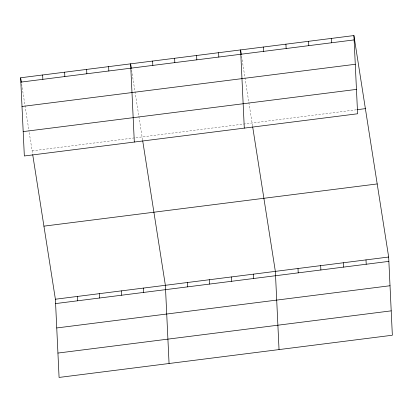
<?xml version="1.0" encoding="UTF-8"?>
<svg xmlns="http://www.w3.org/2000/svg" width="413" height="413" viewBox="0 0 413 413"><rect width="100%" height="100%" fill="white"/><g stroke="black" fill="none" stroke-linecap="round" stroke-linejoin="round"><path stroke-width="0.31" stroke-dasharray="2.06 1.55" d="M32.116 150.853L356.569 109.76M241.595 56.214L252.565 126.135M131.618 70.143L142.588 140.059M21.636 84.071L29.049 131.319M29.251 132.583L32.606 153.987"/><path stroke-width="0.62" d="M353.92 35.564L357.606 113.771L24.336 155.975L20.65 77.768L353.92 35.564L388.664 257.025L392.35 335.232L59.08 377.436L55.394 299.229L32.704 154.617M20.857 82.12L354.122 39.911M22.003 106.492L355.273 64.283M23.19 131.602L356.455 89.399M357.199 109.682L365.386 108.645M43.928 226.148L377.198 183.94M55.394 299.229L388.664 257.025M55.6 303.581L388.865 261.372M56.746 327.953L390.017 285.744M57.934 353.063L391.199 310.855M241.3 54.325L240.609 49.911L244.295 128.118M252.663 126.76L275.352 271.372L279.038 349.579M131.319 68.253L130.627 63.839L134.318 142.046M142.686 140.688L165.37 285.3L169.062 363.507M20.65 77.768L21.342 82.182M366.001 259.896L366.207 264.243M343.337 262.766L343.544 267.113M331.257 38.435L331.463 42.782M320.674 265.636L320.88 269.983M308.594 41.305L308.8 45.652M298.01 268.502L298.217 272.854M285.93 44.176L286.137 48.522M263.272 47.046L263.473 51.393M253.355 274.16L253.561 278.507M231.357 276.947L231.564 281.294M218.611 52.699L218.818 57.046M209.365 279.73L209.567 284.077M196.614 55.487L196.82 59.833M187.368 282.518L187.574 286.865M174.622 58.269L174.823 62.621M152.624 61.057L152.831 65.404M143.378 288.088L143.579 292.435M121.381 290.871L121.587 295.223M108.634 66.627L108.836 70.974M99.383 293.658L99.59 298.005M86.637 69.415L86.844 73.762M77.391 296.446L77.592 300.793M64.64 72.198L64.846 76.544M42.647 74.985L42.849 79.332"/></g></svg>
